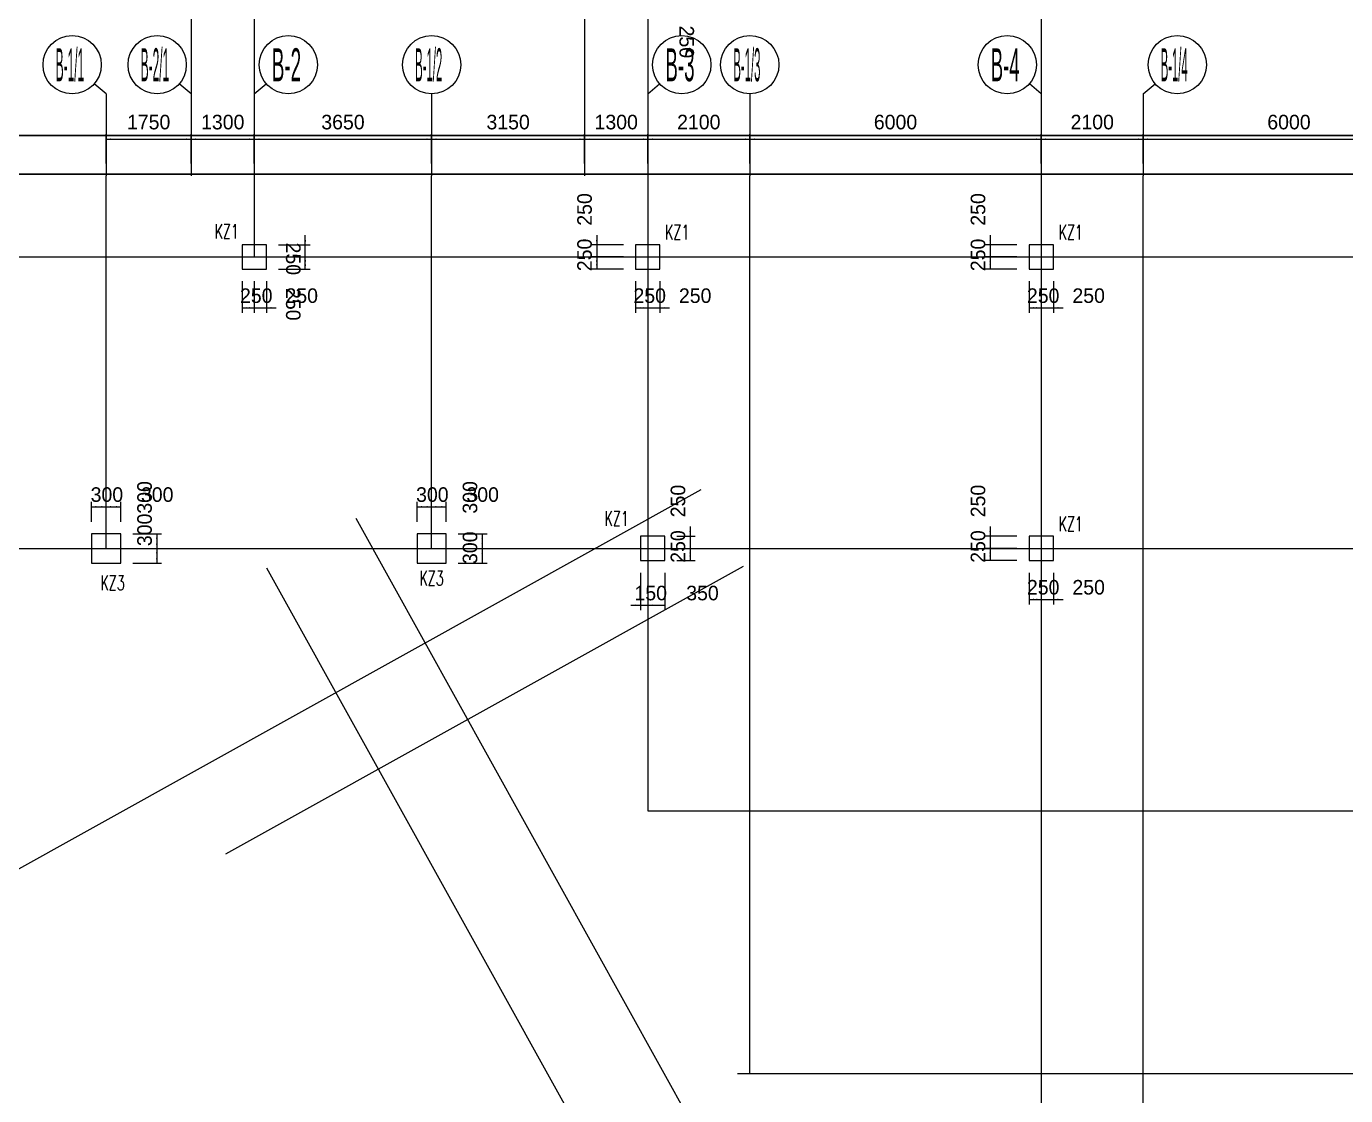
# Model space of a CAD drawing. Extents: x 387171 to 699106, y 11966 to 245688.
# Drawn here: x 495666 to 522824, y 127430 to 149431 of the extents above; entities that cross this region are included whole.
import ezdxf

# ---------------------------------------------------------------- set-up
doc = ezdxf.new("R2010")
doc.units = 0
doc.header["$LTSCALE"] = 100
doc.header["$MEASUREMENT"] = 0
for name, color, linetype in [('COLU', 7, 'Continuous'), ('DIM', 3, 'Continuous'), ('DOTE', 253, 'Continuous'), ('h后浇带', 51, 'Continuous'), ('L-AXIS', 3, 'Continuous'), ('NUM', 7, 'Continuous')]:
    doc.layers.add(name, color=color, linetype=linetype)
doc.styles.add('hztxt', font='hztxt')
doc.styles.get("Standard").update_dxf_attribs({"font": 'standard'})
doc.dimstyles.get("Standard").update_dxf_attribs({"dimtxt": 300, "dimasz": 100, "dimexe": 100, "dimexo": 250, "dimgap": 100, "dimtad": 0, "dimtoh": 1, "dimdec": 0, "dimdsep": 46, "dimcen": 0.09, "dimclrt": 7, "dimadec": 0, "dimazin": 0, "dimtfac": 1, "dimtdec": 4, "dimtofl": 0, "dimtmove": 0, "dimatfit": 3, "dimfxl": 1, "dimtolj": 1, "dimtzin": 0, "dimarcsym": 0})

# ---------------------------------------------------------------- blocks, each defined once
blk = doc.blocks.new('*D2033')
at = {"layer": 'L-AXIS', "color": 0, "linetype": 'ByBlock', "lineweight": -2}
for p, q in [((507158, 146608), (507158, 147210)), ((508458, 146608), (508458, 147210)), ((507158, 147110), (508458, 147110))]:
    blk.add_line(p, q, dxfattribs=at)
for points in [[(507158, 147110), (507258, 147126), (507258, 147093)], [(508458, 147110), (508358, 147093), (508358, 147126)]]:
    blk.add_solid(points, dxfattribs=at)
at = {"layer": 'L-AXIS', "color": 7, "linetype": 'Continuous', "lineweight": -2, "insert": (507808, 147460), "char_height": 300, "width": 690, "attachment_point": 5, "style": 'hztxt'}
blk.add_mtext('1300', dxfattribs=at)
blk = doc.blocks.new('*D1268')
at = {"layer": 'L-AXIS', "color": 0, "linetype": 'ByBlock', "lineweight": -2}
for p, q in [((499058, 146608), (499058, 147210)), ((500358, 146608), (500358, 147210)), ((499058, 147110), (500358, 147110))]:
    blk.add_line(p, q, dxfattribs=at)
for points in [[(499058, 147110), (499158, 147126), (499158, 147093)], [(500358, 147110), (500258, 147093), (500258, 147126)]]:
    blk.add_solid(points, dxfattribs=at)
at = {"layer": 'L-AXIS', "color": 7, "linetype": 'Continuous', "lineweight": -2, "insert": (499708, 147460), "char_height": 300, "width": 690, "attachment_point": 5, "style": 'hztxt'}
blk.add_mtext('1300', dxfattribs=at)
blk = doc.blocks.new('*D835')
at = {"layer": 'L-AXIS', "color": 0, "linetype": 'ByBlock', "lineweight": -2}
for p, q in [((497308, 146608), (497308, 147210)), ((499058, 146608), (499058, 147210)), ((497308, 147110), (499058, 147110))]:
    blk.add_line(p, q, dxfattribs=at)
for points in [[(497308, 147110), (497408, 147126), (497408, 147093)], [(499058, 147110), (498958, 147093), (498958, 147126)]]:
    blk.add_solid(points, dxfattribs=at)
at = {"layer": 'L-AXIS', "color": 7, "linetype": 'Continuous', "lineweight": -2, "insert": (498183, 147460), "char_height": 300, "width": 690, "attachment_point": 5, "style": 'hztxt'}
blk.add_mtext('1750', dxfattribs=at)
blk = doc.blocks.new('_AXISO')
blk.add_circle((0, 0), 0.5)
blk = doc.blocks.new('*D418')
at = {"layer": 'L-AXIS', "color": 0, "linetype": 'ByBlock', "lineweight": -2}
for p, q in [((504008, 146608), (504008, 147210)), ((507158, 146608), (507158, 147210)), ((504008, 147110), (507158, 147110))]:
    blk.add_line(p, q, dxfattribs=at)
for points in [[(504008, 147110), (504108, 147126), (504108, 147093)], [(507158, 147110), (507058, 147093), (507058, 147126)]]:
    blk.add_solid(points, dxfattribs=at)
at = {"layer": 'L-AXIS', "color": 7, "linetype": 'Continuous', "lineweight": -2, "insert": (505583, 147460), "char_height": 300, "width": 775, "attachment_point": 5, "style": 'hztxt'}
blk.add_mtext('3150', dxfattribs=at)
blk = doc.blocks.new('*D379')
at = {"layer": 'L-AXIS', "color": 0, "linetype": 'ByBlock', "lineweight": -2}
for p, q in [((500358, 146608), (500358, 147210)), ((504008, 146608), (504008, 147210)), ((500358, 147110), (504008, 147110))]:
    blk.add_line(p, q, dxfattribs=at)
for points in [[(500358, 147110), (500458, 147126), (500458, 147093)], [(504008, 147110), (503908, 147093), (503908, 147126)]]:
    blk.add_solid(points, dxfattribs=at)
at = {"layer": 'L-AXIS', "color": 7, "linetype": 'Continuous', "lineweight": -2, "insert": (502183, 147460), "char_height": 300, "width": 775, "attachment_point": 5, "style": 'hztxt'}
blk.add_mtext('3650', dxfattribs=at)
blk = doc.blocks.new('*D1217')
at = {"layer": 'L-AXIS', "color": 0, "linetype": 'ByBlock', "lineweight": -2}
for p, q in [((518658, 146608), (518658, 147210)), ((524658, 146608), (524658, 147210)), ((518658, 147110), (524658, 147110))]:
    blk.add_line(p, q, dxfattribs=at)
for points in [[(518658, 147110), (518758, 147126), (518758, 147093)], [(524658, 147110), (524558, 147093), (524558, 147126)]]:
    blk.add_solid(points, dxfattribs=at)
at = {"layer": 'L-AXIS', "color": 7, "linetype": 'Continuous', "lineweight": -2, "insert": (521658, 147460), "char_height": 300, "width": 770, "attachment_point": 5, "style": 'hztxt'}
blk.add_mtext('6000', dxfattribs=at)
blk = doc.blocks.new('*D785')
at = {"layer": 'L-AXIS', "color": 0, "linetype": 'ByBlock', "lineweight": -2}
for p, q in [((510558, 146608), (510558, 147210)), ((516558, 146608), (516558, 147210)), ((510558, 147110), (516558, 147110))]:
    blk.add_line(p, q, dxfattribs=at)
for points in [[(510558, 147110), (510658, 147126), (510658, 147093)], [(516558, 147110), (516458, 147093), (516458, 147126)]]:
    blk.add_solid(points, dxfattribs=at)
at = {"layer": 'L-AXIS', "color": 7, "linetype": 'Continuous', "lineweight": -2, "insert": (513558, 147460), "char_height": 300, "width": 770, "attachment_point": 5, "style": 'hztxt'}
blk.add_mtext('6000', dxfattribs=at)
blk = doc.blocks.new('*D724')
at = {"layer": 'L-AXIS', "color": 0, "linetype": 'ByBlock', "lineweight": -2}
for p, q in [((508458, 146608), (508458, 147210)), ((510558, 146608), (510558, 147210)), ((508458, 147110), (510558, 147110))]:
    blk.add_line(p, q, dxfattribs=at)
for points in [[(508458, 147110), (508558, 147126), (508558, 147093)], [(510558, 147110), (510458, 147093), (510458, 147126)]]:
    blk.add_solid(points, dxfattribs=at)
at = {"layer": 'L-AXIS', "color": 7, "linetype": 'Continuous', "lineweight": -2, "insert": (509508, 147460), "char_height": 300, "width": 775, "attachment_point": 5, "style": 'hztxt'}
blk.add_mtext('2100', dxfattribs=at)
blk = doc.blocks.new('*D322')
at = {"layer": 'L-AXIS', "color": 0, "linetype": 'ByBlock', "lineweight": -2}
for p, q in [((516558, 146608), (516558, 147210)), ((518658, 146608), (518658, 147210)), ((516558, 147110), (518658, 147110))]:
    blk.add_line(p, q, dxfattribs=at)
for points in [[(516558, 147110), (516658, 147126), (516658, 147093)], [(518658, 147110), (518558, 147093), (518558, 147126)]]:
    blk.add_solid(points, dxfattribs=at)
at = {"layer": 'L-AXIS', "color": 7, "linetype": 'Continuous', "lineweight": -2, "insert": (517608, 147460), "char_height": 300, "width": 775, "attachment_point": 5, "style": 'hztxt'}
blk.add_mtext('2100', dxfattribs=at)
blk = doc.blocks.new('*D1323')
at = {"layer": 'DIM', "color": 0, "linetype": 'ByBlock', "lineweight": -2}
for p, q in [((508958, 150088), (509608, 150088)), ((509508, 149838), (509508, 150088)), ((508958, 149838), (509608, 149838))]:
    blk.add_line(p, q, dxfattribs=at)
for points in [[(509508, 150088), (509525, 149988), (509491, 149988)], [(509508, 149838), (509491, 149938), (509525, 149938)]]:
    blk.add_solid(points, dxfattribs=at)
at = {"layer": 'DIM', "color": 7, "linetype": 'Continuous', "lineweight": -2, "insert": (509258, 149112), "char_height": 300, "width": 566.67, "attachment_point": 5, "rotation": 270, "style": 'hztxt'}
blk.add_mtext('250', dxfattribs=at)
blk = doc.blocks.new('*D2987')
at = {"layer": 'DIM', "color": 0, "linetype": 'ByBlock', "lineweight": -2}
for p, q in [((500108, 144188), (500108, 143538)), ((500358, 144188), (500358, 143538)), ((500108, 143638), (500358, 143638))]:
    blk.add_line(p, q, dxfattribs=at)
for points in [[(500108, 143638), (500208, 143655), (500208, 143621)], [(500358, 143638), (500258, 143621), (500258, 143655)]]:
    blk.add_solid(points, dxfattribs=at)
at = {"layer": 'DIM', "color": 7, "linetype": 'Continuous', "lineweight": -2, "insert": (500398, 143888), "char_height": 300, "width": 566.67, "attachment_point": 5, "style": 'hztxt'}
blk.add_mtext('250', dxfattribs=at)
blk = doc.blocks.new('*D2548')
at = {"layer": 'DIM', "color": 0, "linetype": 'ByBlock', "lineweight": -2}
for p, q in [((500358, 144188), (500358, 143538)), ((500608, 144188), (500608, 143538)), ((500158, 143638), (500808, 143638))]:
    blk.add_line(p, q, dxfattribs=at)
for points in [[(500358, 143638), (500258, 143621), (500258, 143655)], [(500608, 143638), (500708, 143655), (500708, 143621)]]:
    blk.add_solid(points, dxfattribs=at)
at = {"layer": 'DIM', "color": 7, "linetype": 'Continuous', "lineweight": -2, "insert": (501334, 143888), "char_height": 300, "width": 566.67, "attachment_point": 5, "style": 'hztxt'}
blk.add_mtext('250', dxfattribs=at)
blk = doc.blocks.new('*D2133')
at = {"layer": 'DIM', "color": 0, "linetype": 'ByBlock', "lineweight": -2}
for p, q in [((500858, 144688), (501508, 144688)), ((501408, 144438), (501408, 144688)), ((500858, 144438), (501508, 144438))]:
    blk.add_line(p, q, dxfattribs=at)
for points in [[(501408, 144688), (501425, 144588), (501391, 144588)], [(501408, 144438), (501391, 144538), (501425, 144538)]]:
    blk.add_solid(points, dxfattribs=at)
at = {"layer": 'DIM', "color": 7, "linetype": 'Continuous', "lineweight": -2, "insert": (501158, 143712), "char_height": 300, "width": 566.67, "attachment_point": 5, "rotation": 270, "style": 'hztxt'}
blk.add_mtext('250', dxfattribs=at)
blk = doc.blocks.new('*D2042')
at = {"layer": 'DIM', "color": 0, "linetype": 'ByBlock', "lineweight": -2}
for p, q in [((501408, 144488), (501408, 145138)), ((500858, 144938), (501508, 144938)), ((500858, 144688), (501508, 144688))]:
    blk.add_line(p, q, dxfattribs=at)
for points in [[(501408, 144938), (501391, 145038), (501425, 145038)], [(501408, 144688), (501425, 144588), (501391, 144588)]]:
    blk.add_solid(points, dxfattribs=at)
at = {"layer": 'DIM', "color": 7, "linetype": 'Continuous', "lineweight": -2, "insert": (501158, 144648), "char_height": 300, "width": 566.67, "attachment_point": 5, "rotation": 270, "style": 'hztxt'}
blk.add_mtext('250', dxfattribs=at)
blk = doc.blocks.new('*D1625')
at = {"layer": 'DIM', "color": 0, "linetype": 'ByBlock', "lineweight": -2}
for p, q in [((507408, 145138), (507408, 144488)), ((507958, 144938), (507308, 144938)), ((507958, 144688), (507308, 144688))]:
    blk.add_line(p, q, dxfattribs=at)
for points in [[(507408, 144938), (507391, 145038), (507425, 145038)], [(507408, 144688), (507425, 144588), (507391, 144588)]]:
    blk.add_solid(points, dxfattribs=at)
at = {"layer": 'DIM', "color": 7, "linetype": 'Continuous', "lineweight": -2, "insert": (507158, 145664), "char_height": 300, "width": 566.67, "attachment_point": 5, "rotation": 90, "style": 'hztxt'}
blk.add_mtext('250', dxfattribs=at)
blk = doc.blocks.new('*D1160')
at = {"layer": 'DIM', "color": 0, "linetype": 'ByBlock', "lineweight": -2}
for p, q in [((507958, 144688), (507308, 144688)), ((507408, 144688), (507408, 144438)), ((507958, 144438), (507308, 144438))]:
    blk.add_line(p, q, dxfattribs=at)
for points in [[(507408, 144688), (507425, 144588), (507391, 144588)], [(507408, 144438), (507391, 144538), (507425, 144538)]]:
    blk.add_solid(points, dxfattribs=at)
at = {"layer": 'DIM', "color": 7, "linetype": 'Continuous', "lineweight": -2, "insert": (507158, 144728), "char_height": 300, "width": 566.67, "attachment_point": 5, "rotation": 90, "style": 'hztxt'}
blk.add_mtext('250', dxfattribs=at)
blk = doc.blocks.new('*D742')
at = {"layer": 'DIM', "color": 0, "linetype": 'ByBlock', "lineweight": -2}
for p, q in [((508208, 144188), (508208, 143538)), ((508458, 144188), (508458, 143538)), ((508208, 143638), (508458, 143638))]:
    blk.add_line(p, q, dxfattribs=at)
for points in [[(508208, 143638), (508308, 143655), (508308, 143621)], [(508458, 143638), (508358, 143621), (508358, 143655)]]:
    blk.add_solid(points, dxfattribs=at)
at = {"layer": 'DIM', "color": 7, "linetype": 'Continuous', "lineweight": -2, "insert": (508498, 143888), "char_height": 300, "width": 566.67, "attachment_point": 5, "style": 'hztxt'}
blk.add_mtext('250', dxfattribs=at)
blk = doc.blocks.new('*D661')
at = {"layer": 'DIM', "color": 0, "linetype": 'ByBlock', "lineweight": -2}
for p, q in [((508458, 144188), (508458, 143538)), ((508708, 144188), (508708, 143538)), ((508258, 143638), (508908, 143638))]:
    blk.add_line(p, q, dxfattribs=at)
for points in [[(508458, 143638), (508358, 143621), (508358, 143655)], [(508708, 143638), (508808, 143655), (508808, 143621)]]:
    blk.add_solid(points, dxfattribs=at)
at = {"layer": 'DIM', "color": 7, "linetype": 'Continuous', "lineweight": -2, "insert": (509434, 143888), "char_height": 300, "width": 566.67, "attachment_point": 5, "style": 'hztxt'}
blk.add_mtext('250', dxfattribs=at)
blk = doc.blocks.new('*D261')
at = {"layer": 'DIM', "color": 0, "linetype": 'ByBlock', "lineweight": -2}
for p, q in [((515508, 145138), (515508, 144488)), ((516058, 144938), (515408, 144938)), ((516058, 144688), (515408, 144688))]:
    blk.add_line(p, q, dxfattribs=at)
for points in [[(515508, 144938), (515491, 145038), (515525, 145038)], [(515508, 144688), (515525, 144588), (515491, 144588)]]:
    blk.add_solid(points, dxfattribs=at)
at = {"layer": 'DIM', "color": 7, "linetype": 'Continuous', "lineweight": -2, "insert": (515258, 145664), "char_height": 300, "width": 566.67, "attachment_point": 5, "rotation": 90, "style": 'hztxt'}
blk.add_mtext('250', dxfattribs=at)
blk = doc.blocks.new('*D2807')
at = {"layer": 'DIM', "color": 0, "linetype": 'ByBlock', "lineweight": -2}
for p, q in [((516058, 144688), (515408, 144688)), ((515508, 144688), (515508, 144438)), ((516058, 144438), (515408, 144438))]:
    blk.add_line(p, q, dxfattribs=at)
for points in [[(515508, 144688), (515525, 144588), (515491, 144588)], [(515508, 144438), (515491, 144538), (515525, 144538)]]:
    blk.add_solid(points, dxfattribs=at)
at = {"layer": 'DIM', "color": 7, "linetype": 'Continuous', "lineweight": -2, "insert": (515258, 144728), "char_height": 300, "width": 566.67, "attachment_point": 5, "rotation": 90, "style": 'hztxt'}
blk.add_mtext('250', dxfattribs=at)
blk = doc.blocks.new('*D2771')
at = {"layer": 'DIM', "color": 0, "linetype": 'ByBlock', "lineweight": -2}
for p, q in [((516308, 144188), (516308, 143538)), ((516558, 144188), (516558, 143538)), ((516308, 143638), (516558, 143638))]:
    blk.add_line(p, q, dxfattribs=at)
for points in [[(516308, 143638), (516408, 143655), (516408, 143621)], [(516558, 143638), (516458, 143621), (516458, 143655)]]:
    blk.add_solid(points, dxfattribs=at)
at = {"layer": 'DIM', "color": 7, "linetype": 'Continuous', "lineweight": -2, "insert": (516598, 143888), "char_height": 300, "width": 566.67, "attachment_point": 5, "style": 'hztxt'}
blk.add_mtext('250', dxfattribs=at)
blk = doc.blocks.new('*D2340')
at = {"layer": 'DIM', "color": 0, "linetype": 'ByBlock', "lineweight": -2}
for p, q in [((516558, 144188), (516558, 143538)), ((516808, 144188), (516808, 143538)), ((516358, 143638), (517008, 143638))]:
    blk.add_line(p, q, dxfattribs=at)
for points in [[(516558, 143638), (516458, 143621), (516458, 143655)], [(516808, 143638), (516908, 143655), (516908, 143621)]]:
    blk.add_solid(points, dxfattribs=at)
at = {"layer": 'DIM', "color": 7, "linetype": 'Continuous', "lineweight": -2, "insert": (517534, 143888), "char_height": 300, "width": 566.67, "attachment_point": 5, "style": 'hztxt'}
blk.add_mtext('250', dxfattribs=at)
blk = doc.blocks.new('*D1219')
at = {"layer": 'DIM', "color": 0, "linetype": 'ByBlock', "lineweight": -2}
for p, q in [((509331, 139138), (509331, 138488)), ((509058, 138938), (509431, 138938)), ((509058, 138688), (509431, 138688))]:
    blk.add_line(p, q, dxfattribs=at)
for points in [[(509331, 138938), (509315, 139038), (509348, 139038)], [(509331, 138688), (509348, 138588), (509315, 138588)]]:
    blk.add_solid(points, dxfattribs=at)
at = {"layer": 'DIM', "color": 7, "linetype": 'Continuous', "lineweight": -2, "insert": (509081, 139664), "char_height": 300, "width": 566.67, "attachment_point": 5, "rotation": 90, "style": 'hztxt'}
blk.add_mtext('250', dxfattribs=at)
blk = doc.blocks.new('*D743')
at = {"layer": 'DIM', "color": 0, "linetype": 'ByBlock', "lineweight": -2}
for p, q in [((509058, 138688), (509431, 138688)), ((509331, 138688), (509331, 138438)), ((509058, 138438), (509431, 138438))]:
    blk.add_line(p, q, dxfattribs=at)
for points in [[(509331, 138688), (509348, 138588), (509315, 138588)], [(509331, 138438), (509315, 138538), (509348, 138538)]]:
    blk.add_solid(points, dxfattribs=at)
at = {"layer": 'DIM', "color": 7, "linetype": 'Continuous', "lineweight": -2, "insert": (509081, 138728), "char_height": 300, "width": 566.67, "attachment_point": 5, "rotation": 90, "style": 'hztxt'}
blk.add_mtext('250', dxfattribs=at)
blk = doc.blocks.new('*D712')
at = {"layer": 'DIM', "color": 0, "linetype": 'ByBlock', "lineweight": -2}
for p, q in [((508308, 138188), (508308, 137419)), ((508458, 138188), (508458, 137419)), ((508108, 137519), (508658, 137519))]:
    blk.add_line(p, q, dxfattribs=at)
for points in [[(508308, 137519), (508208, 137503), (508208, 137536)], [(508458, 137519), (508558, 137536), (508558, 137503)]]:
    blk.add_solid(points, dxfattribs=at)
at = {"layer": 'DIM', "color": 7, "linetype": 'Continuous', "lineweight": -2, "insert": (508519, 137769), "char_height": 300, "width": 476.67, "attachment_point": 5, "style": 'hztxt'}
blk.add_mtext('150', dxfattribs=at)
blk = doc.blocks.new('*D264')
at = {"layer": 'DIM', "color": 0, "linetype": 'ByBlock', "lineweight": -2}
for p, q in [((508458, 138188), (508458, 137419)), ((508808, 138188), (508808, 137419)), ((508458, 137519), (508808, 137519))]:
    blk.add_line(p, q, dxfattribs=at)
for points in [[(508458, 137519), (508558, 137536), (508558, 137503)], [(508808, 137519), (508708, 137503), (508708, 137536)]]:
    blk.add_solid(points, dxfattribs=at)
at = {"layer": 'DIM', "color": 7, "linetype": 'Continuous', "lineweight": -2, "insert": (509584, 137769), "char_height": 300, "width": 566.67, "attachment_point": 5, "style": 'hztxt'}
blk.add_mtext('350', dxfattribs=at)
blk = doc.blocks.new('*D1871')
at = {"layer": 'DIM', "color": 0, "linetype": 'ByBlock', "lineweight": -2}
for p, q in [((515508, 139138), (515508, 138488)), ((516058, 138938), (515408, 138938)), ((516058, 138688), (515408, 138688))]:
    blk.add_line(p, q, dxfattribs=at)
for points in [[(515508, 138938), (515491, 139038), (515525, 139038)], [(515508, 138688), (515525, 138588), (515491, 138588)]]:
    blk.add_solid(points, dxfattribs=at)
at = {"layer": 'DIM', "color": 7, "linetype": 'Continuous', "lineweight": -2, "insert": (515258, 139664), "char_height": 300, "width": 566.67, "attachment_point": 5, "rotation": 90, "style": 'hztxt'}
blk.add_mtext('250', dxfattribs=at)
blk = doc.blocks.new('*D1425')
at = {"layer": 'DIM', "color": 0, "linetype": 'ByBlock', "lineweight": -2}
for p, q in [((516058, 138688), (515408, 138688)), ((515508, 138688), (515508, 138438)), ((516058, 138438), (515408, 138438))]:
    blk.add_line(p, q, dxfattribs=at)
for points in [[(515508, 138688), (515525, 138588), (515491, 138588)], [(515508, 138438), (515491, 138538), (515525, 138538)]]:
    blk.add_solid(points, dxfattribs=at)
at = {"layer": 'DIM', "color": 7, "linetype": 'Continuous', "lineweight": -2, "insert": (515258, 138728), "char_height": 300, "width": 566.67, "attachment_point": 5, "rotation": 90, "style": 'hztxt'}
blk.add_mtext('250', dxfattribs=at)
blk = doc.blocks.new('*D1004')
at = {"layer": 'DIM', "color": 0, "linetype": 'ByBlock', "lineweight": -2}
for p, q in [((516308, 138188), (516308, 137538)), ((516558, 138188), (516558, 137538)), ((516308, 137638), (516558, 137638))]:
    blk.add_line(p, q, dxfattribs=at)
for points in [[(516308, 137638), (516408, 137655), (516408, 137621)], [(516558, 137638), (516458, 137621), (516458, 137655)]]:
    blk.add_solid(points, dxfattribs=at)
at = {"layer": 'DIM', "color": 7, "linetype": 'Continuous', "lineweight": -2, "insert": (516598, 137888), "char_height": 300, "width": 566.67, "attachment_point": 5, "style": 'hztxt'}
blk.add_mtext('250', dxfattribs=at)
blk = doc.blocks.new('*D916')
at = {"layer": 'DIM', "color": 0, "linetype": 'ByBlock', "lineweight": -2}
for p, q in [((516558, 138188), (516558, 137538)), ((516808, 138188), (516808, 137538)), ((516358, 137638), (517008, 137638))]:
    blk.add_line(p, q, dxfattribs=at)
for points in [[(516558, 137638), (516458, 137621), (516458, 137655)], [(516808, 137638), (516908, 137655), (516908, 137621)]]:
    blk.add_solid(points, dxfattribs=at)
at = {"layer": 'DIM', "color": 7, "linetype": 'Continuous', "lineweight": -2, "insert": (517534, 137888), "char_height": 300, "width": 566.67, "attachment_point": 5, "style": 'hztxt'}
blk.add_mtext('250', dxfattribs=at)
blk = doc.blocks.new('*D2608')
at = {"layer": 'DIM', "color": 0, "linetype": 'ByBlock', "lineweight": -2}
for p, q in [((497008, 139238), (497008, 139645)), ((497308, 139238), (497308, 139645)), ((497008, 139545), (497308, 139545))]:
    blk.add_line(p, q, dxfattribs=at)
for points in [[(497008, 139545), (497108, 139562), (497108, 139528)], [(497308, 139545), (497208, 139528), (497208, 139562)]]:
    blk.add_solid(points, dxfattribs=at)
at = {"layer": 'DIM', "color": 7, "linetype": 'Continuous', "lineweight": -2, "insert": (497323, 139795), "char_height": 300, "width": 566.67, "attachment_point": 5, "style": 'hztxt'}
blk.add_mtext('300', dxfattribs=at)
blk = doc.blocks.new('*D2191')
at = {"layer": 'DIM', "color": 0, "linetype": 'ByBlock', "lineweight": -2}
for p, q in [((497308, 139238), (497308, 139645)), ((497608, 139238), (497608, 139645)), ((497308, 139545), (497608, 139545))]:
    blk.add_line(p, q, dxfattribs=at)
for points in [[(497308, 139545), (497408, 139562), (497408, 139528)], [(497608, 139545), (497508, 139528), (497508, 139562)]]:
    blk.add_solid(points, dxfattribs=at)
at = {"layer": 'DIM', "color": 7, "linetype": 'Continuous', "lineweight": -2, "insert": (498359, 139795), "char_height": 300, "width": 566.67, "attachment_point": 5, "style": 'hztxt'}
blk.add_mtext('300', dxfattribs=at)
blk = doc.blocks.new('*D1751')
at = {"layer": 'DIM', "color": 0, "linetype": 'ByBlock', "lineweight": -2}
for p, q in [((497858, 138988), (498450, 138988)), ((498350, 138988), (498350, 138688)), ((497858, 138688), (498450, 138688))]:
    blk.add_line(p, q, dxfattribs=at)
for points in [[(498350, 138988), (498367, 138888), (498334, 138888)], [(498350, 138688), (498334, 138788), (498367, 138788)]]:
    blk.add_solid(points, dxfattribs=at)
at = {"layer": 'DIM', "color": 7, "linetype": 'Continuous', "lineweight": -2, "insert": (498100, 139739), "char_height": 300, "width": 566.67, "attachment_point": 5, "rotation": 90, "style": 'hztxt'}
blk.add_mtext('300', dxfattribs=at)
blk = doc.blocks.new('*D1334')
at = {"layer": 'DIM', "color": 0, "linetype": 'ByBlock', "lineweight": -2}
for p, q in [((497858, 138688), (498450, 138688)), ((498350, 138688), (498350, 138388)), ((497858, 138388), (498450, 138388))]:
    blk.add_line(p, q, dxfattribs=at)
for points in [[(498350, 138688), (498367, 138588), (498334, 138588)], [(498350, 138388), (498334, 138488), (498367, 138488)]]:
    blk.add_solid(points, dxfattribs=at)
at = {"layer": 'DIM', "color": 7, "linetype": 'Continuous', "lineweight": -2, "insert": (498100, 139071), "char_height": 300, "width": 566.67, "attachment_point": 5, "rotation": 90, "style": 'hztxt'}
blk.add_mtext('300', dxfattribs=at)
blk = doc.blocks.new('*D1280')
at = {"layer": 'DIM', "color": 0, "linetype": 'ByBlock', "lineweight": -2}
for p, q in [((503708, 139238), (503708, 139645)), ((504008, 139238), (504008, 139645)), ((503708, 139545), (504008, 139545))]:
    blk.add_line(p, q, dxfattribs=at)
for points in [[(503708, 139545), (503808, 139562), (503808, 139528)], [(504008, 139545), (503908, 139528), (503908, 139562)]]:
    blk.add_solid(points, dxfattribs=at)
at = {"layer": 'DIM', "color": 7, "linetype": 'Continuous', "lineweight": -2, "insert": (504023, 139795), "char_height": 300, "width": 566.67, "attachment_point": 5, "style": 'hztxt'}
blk.add_mtext('300', dxfattribs=at)
blk = doc.blocks.new('*D849')
at = {"layer": 'DIM', "color": 0, "linetype": 'ByBlock', "lineweight": -2}
for p, q in [((504008, 139238), (504008, 139645)), ((504308, 139238), (504308, 139645)), ((504008, 139545), (504308, 139545))]:
    blk.add_line(p, q, dxfattribs=at)
for points in [[(504008, 139545), (504108, 139562), (504108, 139528)], [(504308, 139545), (504208, 139528), (504208, 139562)]]:
    blk.add_solid(points, dxfattribs=at)
at = {"layer": 'DIM', "color": 7, "linetype": 'Continuous', "lineweight": -2, "insert": (505059, 139795), "char_height": 300, "width": 566.67, "attachment_point": 5, "style": 'hztxt'}
blk.add_mtext('300', dxfattribs=at)
blk = doc.blocks.new('*D431')
at = {"layer": 'DIM', "color": 0, "linetype": 'ByBlock', "lineweight": -2}
for p, q in [((504558, 138988), (505150, 138988)), ((505050, 138988), (505050, 138688)), ((504558, 138688), (505150, 138688))]:
    blk.add_line(p, q, dxfattribs=at)
for points in [[(505050, 138988), (505067, 138888), (505034, 138888)], [(505050, 138688), (505034, 138788), (505067, 138788)]]:
    blk.add_solid(points, dxfattribs=at)
at = {"layer": 'DIM', "color": 7, "linetype": 'Continuous', "lineweight": -2, "insert": (504800, 139739), "char_height": 300, "width": 566.67, "attachment_point": 5, "rotation": 90, "style": 'hztxt'}
blk.add_mtext('300', dxfattribs=at)
blk = doc.blocks.new('*D2')
at = {"layer": 'DIM', "color": 0, "linetype": 'ByBlock', "lineweight": -2}
for p, q in [((504558, 138688), (505150, 138688)), ((505050, 138688), (505050, 138388)), ((504558, 138388), (505150, 138388))]:
    blk.add_line(p, q, dxfattribs=at)
for points in [[(505050, 138688), (505067, 138588), (505034, 138588)], [(505050, 138388), (505034, 138488), (505067, 138488)]]:
    blk.add_solid(points, dxfattribs=at)
at = {"layer": 'DIM', "color": 7, "linetype": 'Continuous', "lineweight": -2, "insert": (504800, 138703), "char_height": 300, "width": 566.67, "attachment_point": 5, "rotation": 90, "style": 'hztxt'}
blk.add_mtext('300', dxfattribs=at)
blk = doc.blocks.new('后浇带现场')
at = {"color": 6, "lineweight": 30}
for points in [[(662200, 674230), (718557, 674230), (718557, 624270), (707583, 624270), (707286, 620897), (700215, 616964), (698139, 620873), (664797, 619534)], [(662200, 673430), (717757, 673430), (717757, 625070), (706851, 625070), (706526, 621390), (700538, 618060), (698609, 621692), (664765, 620333)]]:
    blk.add_lwpolyline(points, dxfattribs=at)
at = {"layer": 'h后浇带', "color": 1}
for p, q in [((662168, 674230), (787754, 674230)), ((662200, 673430), (787536, 673430))]:
    blk.add_line(p, q, dxfattribs=at)

msp = doc.modelspace()

# ---------------------------------------------------------------- linework, layer by layer
at = {"layer": 'COLU'}
for points in [[(500108.1, 144437.9), (500608.1, 144437.9), (500608.1, 144937.9), (500108.1, 144937.9)], [(508208.1, 144437.9), (508708.1, 144437.9), (508708.1, 144937.9), (508208.1, 144937.9)], [(516308.1, 144437.9), (516808.1, 144437.9), (516808.1, 144937.9), (516308.1, 144937.9)], [(497008.1, 138387.9), (497608.1, 138387.9), (497608.1, 138987.9), (497008.1, 138987.9)], [(503708.1, 138387.9), (504308.1, 138387.9), (504308.1, 138987.9), (503708.1, 138987.9)], [(508308.1, 138437.9), (508808.1, 138437.9), (508808.1, 138937.9), (508308.1, 138937.9)], [(516308.1, 138437.9), (516808.1, 138437.9), (516808.1, 138937.9), (516308.1, 138937.9)]]:
    msp.add_lwpolyline(points, close=True, dxfattribs=at)
at = {"layer": 'DOTE'}
for p, q in [((499058.1, 166887.9), (499058.1, 146357.9)), ((507158.1, 161487.9), (507158.1, 146357.9)), ((516558.1, 161487.9), (516558.1, 121887.9)), ((500358.1, 155487.9), (500358.1, 144687.9)), ((508458.1, 155487.9), (508458.1, 133287.9)), ((497308.1, 138687.9), (497308.1, 146357.9)), ((504008.1, 138687.9), (504008.1, 146357.9)), ((510558.1, 127887.9), (510558.1, 146357.9)), ((518658.1, 116487.9), (518658.1, 146357.9)), ((491462.9, 144687.9), (604647.2, 144687.9)), ((509551.1, 139892.3), (485532.5, 126553.7)), ((502447.3, 139310.9), (514847.8, 116981.6)), ((491703.8, 138687.9), (593508.1, 138687.9)), ((510425, 138318.7), (499765.7, 132399.1)), ((500611.4, 138291.3), (517042.2, 108704.7)), ((508458.1, 133287.9), (585258.1, 133287.9)), ((510308.1, 127887.9), (579258.1, 127887.9))]:
    msp.add_line(p, q, dxfattribs=at)
at = {"layer": 'L-AXIS'}
for p, q in [((497308.1, 148041.3), (497063.6, 148250.8)), ((497308.1, 148041.3), (497308.1, 146357.9)), ((499058.1, 148041.3), (498813.6, 148250.8)), ((499058.1, 148041.3), (499058.1, 146357.9)), ((500358.1, 148041.3), (500602.5, 148250.8)), ((500358.1, 148041.3), (500358.1, 146357.9)), ((504008.1, 148041.3), (504008.1, 146357.9)), ((507158.1, 148041.3), (507158.1, 146357.9)), ((508458.1, 148041.3), (508702.5, 148250.8)), ((508458.1, 148041.3), (508458.1, 146357.9)), ((510558.1, 148041.3), (510558.1, 146357.9)), ((516558.1, 148041.3), (516313.6, 148250.8)), ((516558.1, 148041.3), (516558.1, 146357.9)), ((518658.1, 148041.3), (518902.5, 148250.8)), ((518658.1, 148041.3), (518658.1, 146357.9))]:
    msp.add_line(p, q, dxfattribs=at)

# ---------------------------------------------------------------- block references
at = {"color": 3, "lineweight": 30}
msp.add_blockref('后浇带现场', (-182998.7, -527042.1), dxfattribs=at)
at = {"layer": 'L-AXIS'}
ref = msp.add_blockref('_AXISO', (496608.1, 148641.3), dxfattribs=dict(at, xscale=1199.999999999997, yscale=1200, rotation=359.9996457873818))
ref.add_attrib('A', 'B-1/1', (496268.7, 148301.9), dxfattribs={"height": 678.82, "style": 'hztxt', "width": 0.270833})
ref = msp.add_blockref('_AXISO', (498358.1, 148641.3), dxfattribs=dict(at, xscale=1199.999999999997, yscale=1200, rotation=359.9996457873818))
ref.add_attrib('A', 'B-2/1', (498018.7, 148301.9), dxfattribs={"height": 678.82, "style": 'hztxt', "width": 0.270833})
ref = msp.add_blockref('_AXISO', (501058.1, 148641.3), dxfattribs=dict(at, xscale=1199.999999999997, yscale=1200, rotation=359.9996457873818))
ref.add_attrib('A', 'B-2', (500718.7, 148301.9), dxfattribs={"height": 678.82, "style": 'hztxt', "width": 0.42623})
ref = msp.add_blockref('_AXISO', (504008.1, 148641.3), dxfattribs=dict(at, xscale=1199.999999999997, yscale=1200, rotation=359.9996457873818))
ref.add_attrib('A', 'B-1/2', (503668.7, 148301.9), dxfattribs={"height": 678.82, "style": 'hztxt', "width": 0.257426})
ref = msp.add_blockref('_AXISO', (509158.1, 148641.3), dxfattribs=dict(at, xscale=1199.999999999997, yscale=1200, rotation=359.9996457873818))
ref.add_attrib('A', 'B-3', (508818.7, 148301.9), dxfattribs={"height": 678.82, "style": 'hztxt', "width": 0.42623})
ref = msp.add_blockref('_AXISO', (510558.1, 148641.3), dxfattribs=dict(at, xscale=1199.999999999997, yscale=1200, rotation=359.9996457873818))
ref.add_attrib('A', 'B-1/3', (510218.7, 148301.9), dxfattribs={"height": 678.82, "style": 'hztxt', "width": 0.257426})
ref = msp.add_blockref('_AXISO', (515858.1, 148641.3), dxfattribs=dict(at, xscale=1199.999999999997, yscale=1200, rotation=359.9996457873818))
ref.add_attrib('A', 'B-4', (515518.7, 148301.9), dxfattribs={"height": 678.82, "style": 'hztxt', "width": 0.419355})
ref = msp.add_blockref('_AXISO', (519358.1, 148641.3), dxfattribs=dict(at, xscale=1199.999999999997, yscale=1200, rotation=359.9996457873818))
ref.add_attrib('A', 'B-1/4', (519018.7, 148301.9), dxfattribs={"height": 678.82, "style": 'hztxt', "width": 0.254902})

# ---------------------------------------------------------------- texts
at = {"layer": 'NUM', "color": 200, "width": 0.7}
for s, p in [('KZ1', (499538.3, 145062.8)), ('KZ1', (508814.1, 145044)), ('KZ1', (516914.1, 145044)), ('KZ1', (507566.9, 139155.2)), ('KZ1', (516914.1, 139044)), ('KZ3', (497190.1, 137830.6)), ('KZ3', (503757.3, 137927.3))]:
    msp.add_text(s, height=300, dxfattribs=at).set_placement(p)

# ---------------------------------------------------------------- dimensions: what is measured, and where the dimension line sits
at = {"layer": 'DIM', "color": 200}
for p1, p2, distance, picture, middle in [((508708.1, 149837.9), (508708.1, 150087.9), -800, '*D1323', (509258.1, 149619.9)), ((508208.1, 144937.9), (508208.1, 144687.9), -800, '*D1625', (507158.1, 145156)), ((516308.1, 144937.9), (516308.1, 144687.9), -800, '*D261', (515258.1, 145156)), ((500608.1, 144687.9), (500608.1, 144937.9), -800, '*D2042', (501158.1, 145156)), ((508208.1, 144687.9), (508208.1, 144437.9), -800, '*D1160', (507158.1, 144219.9)), ((516308.1, 144687.9), (516308.1, 144437.9), -800, '*D2807', (515258.1, 144219.9)), ((500608.1, 144437.9), (500608.1, 144687.9), -800, '*D2133', (501158.1, 144219.9)), ((500108.1, 144437.9), (500358.1, 144437.9), -800, '*D2987', (499890, 143887.9)), ((500358.1, 144437.9), (500608.1, 144437.9), -800, '*D2548', (500826.1, 143887.9)), ((508208.1, 144437.9), (508458.1, 144437.9), -800, '*D742', (507990, 143887.9)), ((508458.1, 144437.9), (508708.1, 144437.9), -800, '*D661', (508926.1, 143887.9)), ((516308.1, 144437.9), (516558.1, 144437.9), -800, '*D2771', (516090, 143887.9)), ((516558.1, 144437.9), (516808.1, 144437.9), -800, '*D2340', (517026.1, 143887.9)), ((508808.1, 138937.9), (508808.1, 138687.9), 523.3, '*D1219', (509081.3, 139156)), ((516308.1, 138937.9), (516308.1, 138687.9), -800, '*D1871', (515258.1, 139156)), ((508808.1, 138687.9), (508808.1, 138437.9), 523.3, '*D743', (509081.3, 138219.9)), ((516308.1, 138687.9), (516308.1, 138437.9), -800, '*D1425', (515258.1, 138219.9)), ((508308.1, 138437.9), (508458.1, 138437.9), -918.7, '*D712', (508106.1, 137769.3)), ((508458.1, 138437.9), (508808.1, 138437.9), -918.7, '*D264', (509026.1, 137769.3)), ((516308.1, 138437.9), (516558.1, 138437.9), -800, '*D1004', (516090, 137887.9)), ((516558.1, 138437.9), (516808.1, 138437.9), -800, '*D916', (517026.1, 137887.9))]:
    dim = msp.add_aligned_dim(p1=p1, p2=p2, distance=distance, dimstyle='Standard', dxfattribs=at)
    dim.commit()
    dim.dimension.update_dxf_attribs({"geometry": picture, "text_midpoint": middle})
for base, p1, p2, picture, middle in [((497308.1, 139544.9), (497008.1, 138987.9), (497308.1, 138987.9), '*D2608', (496790, 139794.9)), ((497608.1, 139544.9), (497308.1, 138987.9), (497608.1, 138987.9), '*D2191', (497826.1, 139794.9)), ((504008.1, 139544.9), (503708.1, 138987.9), (504008.1, 138987.9), '*D1280', (503490, 139794.9)), ((504308.1, 139544.9), (504008.1, 138987.9), (504308.1, 138987.9), '*D849', (504526.1, 139794.9))]:
    dim = msp.add_linear_dim(base=base, p1=p1, p2=p2, dimstyle='Standard', dxfattribs=at)
    dim.commit()
    dim.dimension.update_dxf_attribs({"geometry": picture, "text_midpoint": middle})
for base, p1, p2, picture, middle in [((498350.4, 138687.9), (497608.1, 138987.9), (497608.1, 138687.9), '*D1751', (498100.4, 139206)), ((505050.4, 138687.9), (504308.1, 138987.9), (504308.1, 138687.9), '*D431', (504800.4, 139206)), ((498350.4, 138387.9), (497608.1, 138687.9), (497608.1, 138387.9), '*D1334', (498100.4, 138537.9)), ((505050.4, 138387.9), (504308.1, 138687.9), (504308.1, 138387.9), '*D2', (504800.4, 138169.9))]:
    dim = msp.add_linear_dim(base=base, p1=p1, p2=p2, angle=90, dimstyle='Standard', dxfattribs=at)
    dim.commit()
    dim.dimension.update_dxf_attribs({"geometry": picture, "text_midpoint": middle})
at = {"layer": 'L-AXIS'}
for base, p1, p2, picture, middle in [((499058.1, 147109.6), (497308.1, 146357.9), (499058.1, 146357.9), '*D835', (498183.1, 147459.6)), ((500358.1, 147109.6), (499058.1, 146357.9), (500358.1, 146357.9), '*D1268', (499708.1, 147459.6)), ((504008.1, 147109.6), (500358.1, 146357.9), (504008.1, 146357.9), '*D379', (502183.1, 147459.6)), ((507158.1, 147109.6), (504008.1, 146357.9), (507158.1, 146357.9), '*D418', (505583.1, 147459.6)), ((508458.1, 147109.6), (507158.1, 146357.9), (508458.1, 146357.9), '*D2033', (507808.1, 147459.6)), ((510558.1, 147109.6), (508458.1, 146357.9), (510558.1, 146357.9), '*D724', (509508.1, 147459.6)), ((516558.1, 147109.6), (510558.1, 146357.9), (516558.1, 146357.9), '*D785', (513558.1, 147459.6)), ((518658.1, 147109.6), (516558.1, 146357.9), (518658.1, 146357.9), '*D322', (517608.1, 147459.6)), ((524658.1, 147109.6), (518658.1, 146357.9), (524658.1, 146357.9), '*D1217', (521658.1, 147459.6))]:
    dim = msp.add_linear_dim(base=base, p1=p1, p2=p2, dimstyle='Standard', dxfattribs=at)
    dim.commit()
    dim.dimension.update_dxf_attribs({"geometry": picture, "text_midpoint": middle})

doc.saveas('drawing.dxf')
